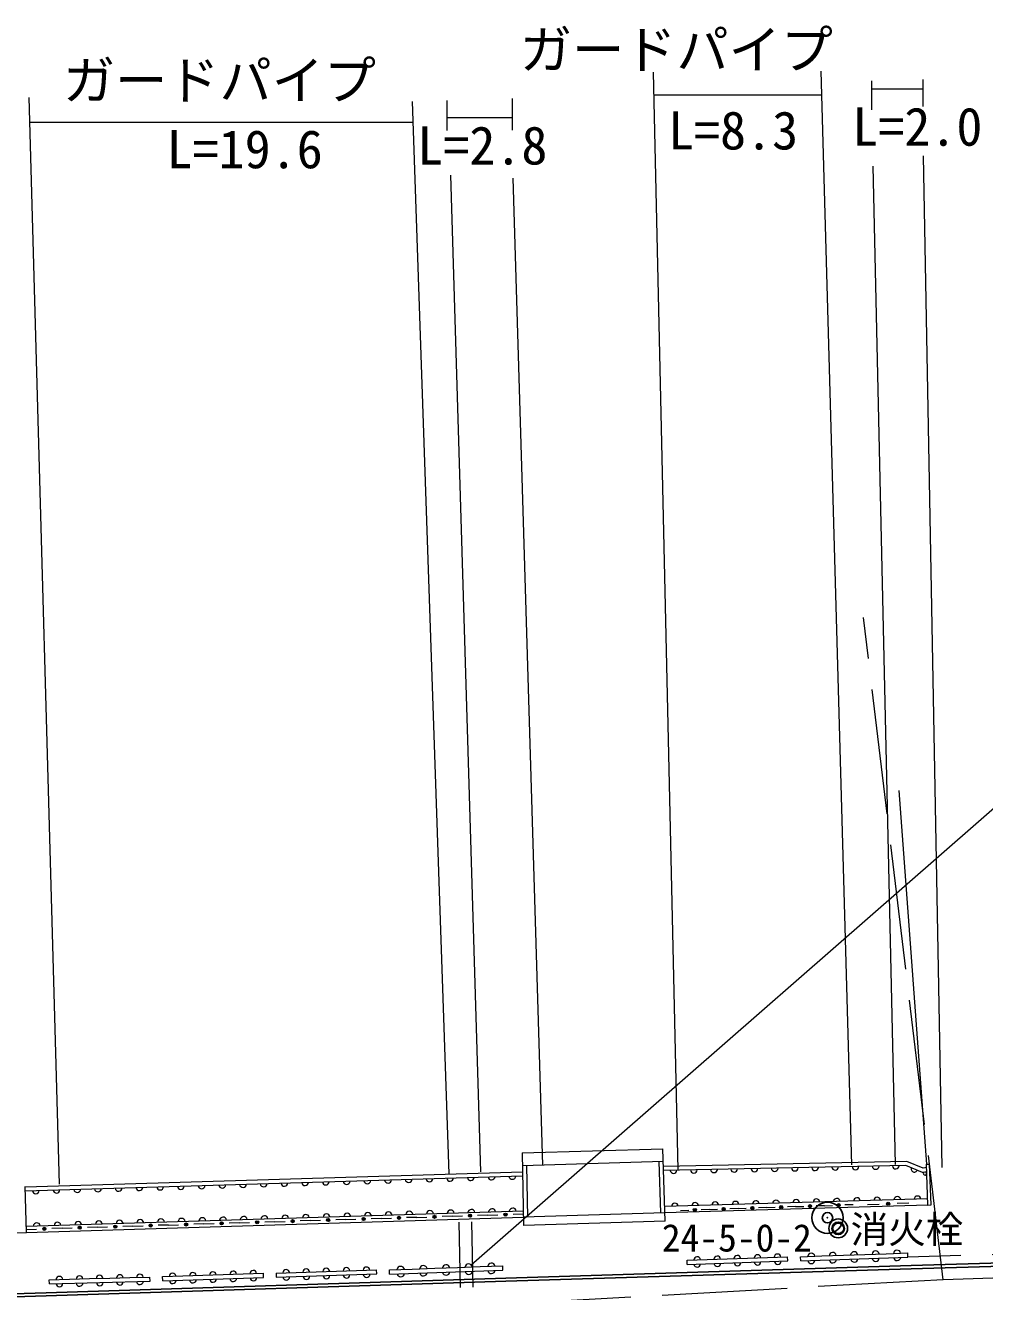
# Model space of a CAD drawing. Units: millimetres at full size, sheet at 1:1000; details may follow other scales. Extents: x 40000 to 680000, y 20000 to 380000.
# Drawn here: x 174378 to 220343, y 284249 to 344962 of the extents above; entities that cross this region are included whole.
import ezdxf
from ezdxf.enums import TextEntityAlignment as Align

# ---------------------------------------------------------------- set-up
doc = ezdxf.new("R2010")
doc.units = ezdxf.units.MM
doc.header["$LTSCALE"] = 1000
doc.header["$PDMODE"] = 32
doc.header["$PDSIZE"] = 500
doc.linetypes.add('DASHED', pattern=[7.5, 6, -1.5])
for name, color, linetype, lineweight in [('M-BGD', 7, 'Continuous', 13), ('M-BGD-EXST', 7, 'Continuous', 13), ('M-BMK-SRVR', 3, 'Continuous', 25), ('M-STR-HTXT', 7, 'Continuous', 13), ('M-STR-STRC', 7, 'Continuous', 25)]:
    doc.layers.add(name, color=color, linetype=linetype, lineweight=lineweight)
doc.styles.add('ＭＳ ゴシック', font='')
doc.styles.get('ＭＳ ゴシック').set_extended_font_data('MS Gothic')

msp = doc.modelspace()

# ---------------------------------------------------------------- linework, layer by layer
at = {"layer": 'M-BGD'}
for p, q in [((216237, 308282), (217554, 290363)), ((198188, 290900), (204918, 291101)), ((198188, 290900), (198246, 287421)), ((205041, 287631), (204918, 291101)), ((198198, 290300), (204940, 290502)), ((198398, 290303), (198439, 287824)), ((204827, 288023), (204740, 290495)), ((216610, 290497), (204948, 290257)), ((216572, 290296), (204955, 290057)), ((217554, 290363), (217704, 290368)), ((217624, 288399), (217554, 290363)), ((217774, 288405), (217704, 290368)), ((174379, 289279), (198203, 290000)), ((174384, 289079), (198206, 289800)), ((174440, 287085), (174378, 289296)), ((217615, 288699), (205016, 288330)), ((217624, 288399), (205027, 288030)), ((212662, 288372), (213055, 288385)), ((214040, 288418), (213646, 288405)), ((214724, 288434), (215292, 288451)), ((216712, 288494), (216144, 288477)), ((217624, 288399), (217774, 288405)), ((174431, 287384), (198230, 288121)), ((174440, 287085), (198239, 287821)), ((193135, 287813), (192649, 287798)), ((193135, 287813), (193620, 287828)), ((194834, 287866), (194349, 287851)), ((194834, 287866), (195320, 287881)), ((196534, 287918), (196049, 287903)), ((196534, 287918), (197020, 287934)), ((198234, 287971), (197749, 287956)), ((205027, 288030), (198239, 287821)), ((205769, 288144), (206163, 288157)), ((207147, 288190), (206753, 288177)), ((207147, 288190), (207541, 288203)), ((208526, 288235), (208132, 288222)), ((208526, 288235), (208920, 288248)), ((209904, 288281), (209511, 288268)), ((209904, 288281), (210298, 288294)), ((211283, 288327), (210889, 288313)), ((211283, 288327), (211677, 288340)), ((212662, 288372), (212268, 288359)), ((174436, 287234), (174921, 287249)), ((176136, 287287), (175650, 287272)), ((176136, 287287), (176621, 287302)), ((177836, 287340), (177350, 287325)), ((177836, 287340), (178321, 287355)), ((179535, 287392), (179050, 287377)), ((179535, 287392), (180021, 287407)), ((181235, 287445), (180750, 287430)), ((181235, 287445), (181721, 287460)), ((182935, 287498), (182450, 287482)), ((182935, 287498), (183421, 287513)), ((184635, 287550), (184149, 287535)), ((184635, 287550), (185121, 287565)), ((186335, 287603), (185849, 287588)), ((186335, 287603), (186821, 287618)), ((188035, 287655), (187549, 287640)), ((188035, 287655), (188521, 287670)), ((189735, 287708), (189249, 287693)), ((189735, 287708), (190221, 287723)), ((191435, 287761), (190949, 287746)), ((191435, 287761), (191920, 287776)), ((205041, 287631), (198246, 287421)), ((170032, 286927), (174440, 287085)), ((211521, 285925), (212548, 285961)), ((212548, 285961), (213576, 285997)), ((213576, 285997), (214604, 286033)), ((214604, 286033), (215631, 286070)), ((215631, 286070), (216659, 286106)), ((216666, 285906), (216659, 286106)), ((192907, 285333), (193993, 285371)), ((193993, 285371), (195079, 285410)), ((195079, 285410), (196164, 285448)), ((196164, 285448), (197250, 285487)), ((197257, 285287), (197250, 285487)), ((206082, 285758), (207046, 285790)), ((206089, 285558), (206082, 285758)), ((206089, 285558), (210909, 285722)), ((207046, 285790), (208010, 285823)), ((208010, 285823), (208974, 285856)), ((208974, 285856), (209939, 285889)), ((209939, 285889), (210903, 285922)), ((210909, 285722), (210903, 285922)), ((211528, 285725), (211521, 285925)), ((211528, 285725), (216666, 285906)), ((175528, 284820), (176492, 284847)), ((175533, 284620), (175528, 284820)), ((175533, 284620), (180354, 284752)), ((176492, 284847), (177456, 284873)), ((177456, 284873), (178420, 284899)), ((178420, 284899), (179384, 284926)), ((179384, 284926), (180348, 284952)), ((180354, 284752), (180348, 284952)), ((180955, 284969), (181920, 285002)), ((180962, 284769), (180955, 284969)), ((180962, 284769), (185789, 284934)), ((181920, 285002), (182886, 285035)), ((182886, 285035), (183851, 285068)), ((183851, 285068), (184817, 285101)), ((184817, 285101), (185783, 285134)), ((185789, 284934), (185783, 285134)), ((186393, 285143), (187356, 285174)), ((186393, 285143), (186400, 284943)), ((186400, 284943), (191212, 285097)), ((187356, 285174), (188318, 285205)), ((188318, 285205), (189281, 285235)), ((189281, 285235), (190243, 285266)), ((190243, 285266), (191206, 285297)), ((191212, 285097), (191206, 285297)), ((191821, 285295), (192907, 285333)), ((191828, 285095), (191821, 285295)), ((191828, 285095), (197257, 285287))]:
    msp.add_line(p, q, dxfattribs=at)
at = {"layer": 'M-BGD', "linetype": 'DASHED'}
for p, q in [((195366, 276946), (195171, 287589)), ((195965, 276966), (195771, 287600))]:
    msp.add_line(p, q, dxfattribs=at)
for points in [[(415206, 290295), (380499, 290395), (218363, 284822), (214534, 316575)], [(224419, 288418), (234625, 288717), (264182, 287225), (216666, 285906)], [(218363, 284822), (146892, 280851), (122389, 280582), (100847, 281558), (75599, 283614)]]:
    msp.add_lwpolyline(points, dxfattribs=at)
at = {"layer": 'M-BGD'}
for points in [[(217567, 290002), (217370, 289969), (216572, 290296)], [(217560, 290204), (217393, 290176), (216610, 290497)]]:
    msp.add_lwpolyline(points, dxfattribs=at)
for centre, radius in [((211972, 288349), 75), ((211972, 288349), 49.5), ((213351, 288395), 75), ((213351, 288395), 49.5), ((213351, 288395), 24.5), ((215718, 288464), 75), ((215718, 288464), 49.5), ((215718, 288464), 24.5), ((190585, 287734), 75), ((190585, 287734), 49.5), ((192285, 287787), 75), ((192285, 287787), 49.5), ((192285, 287787), 24.5), ((193985, 287840), 75), ((193985, 287840), 49.5), ((193985, 287840), 24.5), ((195684, 287892), 75), ((195684, 287892), 49.5), ((195684, 287892), 24.5), ((197384, 287945), 75), ((197384, 287945), 49.5), ((197384, 287945), 24.5), ((206458, 288167), 75), ((206458, 288167), 49.5), ((206458, 288167), 24.5), ((207837, 288212), 75), ((207837, 288212), 49.5), ((207837, 288212), 24.5), ((209215, 288258), 75), ((209215, 288258), 49.5), ((209215, 288258), 24.5), ((210594, 288304), 75), ((210594, 288304), 49.5), ((210594, 288304), 24.5), ((211972, 288349), 24.5), ((175286, 287261), 75), ((175286, 287261), 49.5), ((175286, 287261), 24.5), ((176986, 287313), 75), ((176986, 287313), 49.5), ((176986, 287313), 24.5), ((178686, 287366), 75), ((178686, 287366), 49.5), ((178686, 287366), 24.5), ((180385, 287419), 75), ((180385, 287419), 49.5), ((180385, 287419), 24.5), ((182085, 287471), 75), ((182085, 287471), 49.5), ((182085, 287471), 24.5), ((183785, 287524), 75), ((183785, 287524), 49.5), ((183785, 287524), 24.5), ((185485, 287576), 75), ((185485, 287576), 49.5), ((185485, 287576), 24.5), ((187185, 287629), 75), ((187185, 287629), 49.5), ((187185, 287629), 24.5), ((188885, 287682), 75), ((188885, 287682), 49.5), ((188885, 287682), 24.5), ((190585, 287734), 24.5), ((213326, 287284), 250)]:
    msp.add_circle(centre, radius, dxfattribs=at)
for centre, radius, start, end in [((212216, 290218), 162, 185.36458, 356.98961), ((213184, 290238), 162, 185.36648, 356.98771), ((214152, 290258), 162, 185.36453, 356.98966), ((215120, 290278), 162, 185.36639, 356.98958), ((216088, 290298), 162, 185.36453, 356.98966), ((191754, 289621), 166, 187.36064, 356.10698), ((192746, 289651), 166, 187.36064, 356.10698), ((193739, 289681), 166, 187.35984, 356.10784), ((194732, 289711), 166, 187.35984, 356.10784), ((195724, 289741), 166, 187.36064, 356.10698), ((196717, 289772), 166, 187.36064, 356.10698), ((197709, 289802), 166, 187.36064, 356.10698), ((205439, 290079), 162, 185.36643, 356.98776), ((206407, 290099), 162, 185.36453, 356.98966), ((207375, 290119), 162, 185.36639, 356.98958), ((208343, 290139), 162, 185.36453, 356.98966), ((209311, 290159), 162, 185.36369, 356.99055), ((210280, 290179), 162, 185.36556, 356.99046), ((211248, 290198), 162, 185.36369, 356.99055), ((216969, 290127), 144, 155.19876, 340.18121), ((217480, 289915), 78.7, 124.57271, 74.49632), ((174880, 289111), 166, 187.36254, 356.10509), ((175873, 289141), 166, 187.36064, 356.10698), ((176865, 289171), 166, 187.36174, 356.10594), ((177858, 289201), 166, 187.35984, 356.10784), ((178850, 289231), 166, 187.36254, 356.10509), ((179843, 289261), 166, 187.36064, 356.10698), ((180836, 289291), 166, 187.36254, 356.10509), ((181828, 289321), 166, 187.35977, 356.10791), ((182821, 289351), 166, 187.3599, 356.10606), ((183813, 289381), 166, 187.35984, 356.10784), ((184806, 289411), 166, 187.36069, 356.1052), ((185798, 289441), 166, 187.36064, 356.10698), ((186791, 289471), 166, 187.36069, 356.1052), ((187784, 289501), 166, 187.35984, 356.10784), ((188776, 289531), 166, 187.3599, 356.10606), ((189769, 289561), 166, 187.36064, 356.10698), ((190761, 289591), 166, 187.36069, 356.1052), ((205501, 288332), 162, 5.94083, 177.41689), ((206470, 288361), 162, 5.9409, 177.41682), ((207439, 288389), 162, 5.94093, 177.41501), ((208408, 288417), 162, 5.9409, 177.41682), ((209378, 288446), 162, 5.94001, 177.41777), ((210347, 288474), 162, 5.94001, 177.41777), ((211316, 288503), 162, 5.94087, 177.41508), ((212285, 288531), 162, 5.94083, 177.41689), ((213254, 288559), 162, 5.94083, 177.41689), ((214223, 288588), 162, 5.9409, 177.41682), ((215193, 288616), 162, 5.94093, 177.41501), ((216162, 288645), 162, 5.9409, 177.41682), ((217131, 288673), 162, 5.94001, 177.41777), ((182860, 287629), 166, 7.34582, 176.20035), ((183852, 287660), 166, 7.34399, 176.20218), ((184843, 287691), 166, 7.34479, 176.20133), ((185835, 287721), 166, 7.34582, 176.20035), ((186827, 287752), 166, 7.34589, 176.20028), ((187818, 287783), 166, 7.34479, 176.20133), ((188810, 287813), 166, 7.34392, 176.20225), ((189802, 287844), 166, 7.34589, 176.20028), ((190793, 287875), 166, 7.34484, 176.19954), ((191785, 287905), 166, 7.34392, 176.20225), ((192776, 287936), 166, 7.34589, 176.20028), ((193768, 287967), 166, 7.34669, 176.19943), ((194760, 287997), 166, 7.34397, 176.20047), ((195751, 288028), 166, 7.34399, 176.20218), ((196743, 288059), 166, 7.34669, 176.19943), ((197734, 288090), 166, 7.34589, 176.20028), ((174927, 287384), 166, 7.34589, 176.20028), ((175919, 287414), 166, 7.34479, 176.20133), ((176911, 287445), 166, 7.34479, 176.20133), ((177902, 287476), 166, 7.34589, 176.20028), ((178894, 287506), 166, 7.34669, 176.19943), ((179885, 287537), 166, 7.34479, 176.20133), ((180877, 287568), 166, 7.34399, 176.20218), ((181869, 287598), 166, 7.34669, 176.19943), ((207529, 285796), 161, 5.91938, 177.97945), ((208493, 285828), 161, 5.9221, 177.97666), ((209457, 285861), 161, 5.9202, 177.97857), ((210421, 285894), 161, 5.9221, 177.97666), ((212035, 285920), 173, 9.62258, 174.40188), ((213063, 285956), 173, 9.62439, 174.40173), ((214091, 285993), 173, 9.62523, 174.40083), ((215118, 286029), 173, 9.62341, 174.40098), ((216146, 286065), 173, 9.62258, 174.40188), ((188800, 285209), 161, 5.70287, 177.96466), ((189762, 285240), 161, 5.70198, 177.96562), ((190725, 285271), 161, 5.7028, 177.96473), ((192365, 285280), 184, 12.75257, 171.29884), ((193451, 285318), 184, 12.75426, 171.29873), ((194537, 285356), 184, 12.75257, 171.29884), ((195623, 285395), 184, 12.75257, 171.29884), ((196709, 285433), 184, 12.75437, 171.29704), ((206565, 285763), 161, 5.9221, 177.97666), ((206571, 285585), 161, 185.9221, 357.97666), ((207535, 285618), 161, 185.9202, 357.97857), ((208499, 285651), 161, 185.9221, 357.97666), ((209463, 285684), 161, 185.92126, 357.97936), ((210427, 285716), 161, 185.9221, 357.97666), ((212041, 285766), 173, 189.62447, 354.39998), ((213068, 285802), 173, 189.62523, 354.40083), ((214096, 285838), 173, 189.62341, 354.40098), ((215124, 285875), 173, 189.62258, 354.40188), ((216151, 285911), 173, 189.62523, 354.40083), ((176010, 284822), 161, 5.52291, 177.60088), ((176974, 284849), 161, 5.52481, 177.59897), ((177938, 284875), 161, 5.52294, 177.59906), ((178902, 284901), 161, 5.52481, 177.59897), ((179867, 284928), 161, 5.52481, 177.59897), ((179871, 284750), 161, 185.52475, 357.59903), ((181438, 284974), 161, 6.02097, 177.90666), ((181444, 284797), 161, 186.02097, 357.90666), ((182404, 285007), 161, 6.02285, 177.90656), ((182410, 284830), 161, 186.02097, 357.90666), ((183369, 285040), 161, 6.02095, 177.90846), ((183375, 284863), 161, 186.02095, 357.90846), ((184335, 285073), 161, 6.02097, 177.90666), ((184341, 284896), 161, 186.02095, 357.90846), ((185300, 285106), 161, 6.02097, 177.90666), ((185306, 284929), 161, 186.02097, 357.90666), ((186875, 285147), 161, 5.70198, 177.96562), ((186881, 284969), 161, 185.70198, 357.96562), ((187837, 285178), 161, 5.70287, 177.96466), ((187843, 285000), 161, 185.70475, 357.96457), ((188806, 285031), 161, 185.70287, 357.96466), ((189768, 285062), 161, 185.70198, 357.96562), ((190730, 285093), 161, 185.70287, 357.96466), ((192370, 285148), 184, 192.75433, 351.29866), ((193456, 285187), 184, 192.75328, 351.29807), ((194541, 285225), 184, 192.75257, 351.29884), ((195627, 285264), 184, 192.75257, 351.29884), ((196713, 285302), 184, 192.75328, 351.29807), ((176015, 284645), 161, 185.52481, 357.59897), ((176979, 284671), 161, 185.52294, 357.59906), ((177943, 284697), 161, 185.52481, 357.59897), ((178907, 284724), 161, 185.52284, 357.60094)]:
    msp.add_arc(centre, radius, start, end, dxfattribs=at)
at = {"layer": 'M-BMK-SRVR'}
msp.add_circle((212813, 287793), 750, dxfattribs=at)
msp.add_point((212813, 287793), dxfattribs=at)
at = {"layer": 'M-STR-HTXT'}
for p, q in [((205652, 290098), (204482, 342722)), ((212490, 342760), (213965, 290326)), ((214915, 342303), (214915, 340908)), ((214915, 341919), (217376, 341919)), ((217376, 342368), (217376, 341077)), ((176016, 289411), (174556, 341494)), ((192905, 341310), (194662, 289898)), ((194568, 341358), (194568, 339914)), ((197697, 341451), (197697, 339939)), ((204506, 341636), (212521, 341636)), ((174589, 340322), (192939, 340322)), ((197697, 340525), (194568, 340525)), ((214987, 338216), (216054, 290340)), ((218304, 290198), (217416, 338704)), ((194757, 337785), (196184, 289996)), ((197743, 337627), (199165, 290311))]:
    msp.add_line(p, q, dxfattribs=at)
msp.add_lwpolyline([(195742, 285535), (225231, 311323), (249513, 311323)], dxfattribs=at)
at = {"layer": 'M-STR-STRC'}
for p, q in [((197400, 284904), (216819, 285496)), ((216819, 285496), (223290, 285692)), ((216824, 285346), (223294, 285542)), ((197404, 284754), (216824, 285346))]:
    msp.add_line(p, q, dxfattribs=at)
for points in [[(156503, 283612), (175369, 284197), (197400, 284904)], [(156507, 283462), (175374, 284047), (197404, 284754)]]:
    msp.add_lwpolyline(points, dxfattribs=at)
for radius in [450, 300]:
    msp.add_circle((213326, 287284), radius, dxfattribs=at)

# ---------------------------------------------------------------- texts
at = {"layer": 'M-BGD-EXST', "style": 'ＭＳ ゴシック'}
msp.add_text('消火栓', height=1320, dxfattribs=at).set_placement((216622, 287236), align=Align.MIDDLE_CENTER)
at = {"layer": 'M-BMK-SRVR', "style": 'ＭＳ ゴシック'}
msp.add_text('24-5-0-2', height=1320, dxfattribs=at).set_placement((208470, 286832), align=Align.MIDDLE_CENTER)
at = {"layer": 'M-STR-HTXT', "style": 'ＭＳ ゴシック'}
for s, p in [('ガードパイプ', (198073, 342334)), ('ガードパイプ', (176179, 340857)), ('L=8.3', (205172, 338460)), ('L=2.0', (214001, 338640)), ('L=2.8', (193159, 337739)), ('L=19.6', (181146, 337559))]:
    msp.add_text(s, height=1833, dxfattribs=at).set_placement(p, align=Align.BOTTOM_LEFT)

doc.saveas('drawing.dxf')
